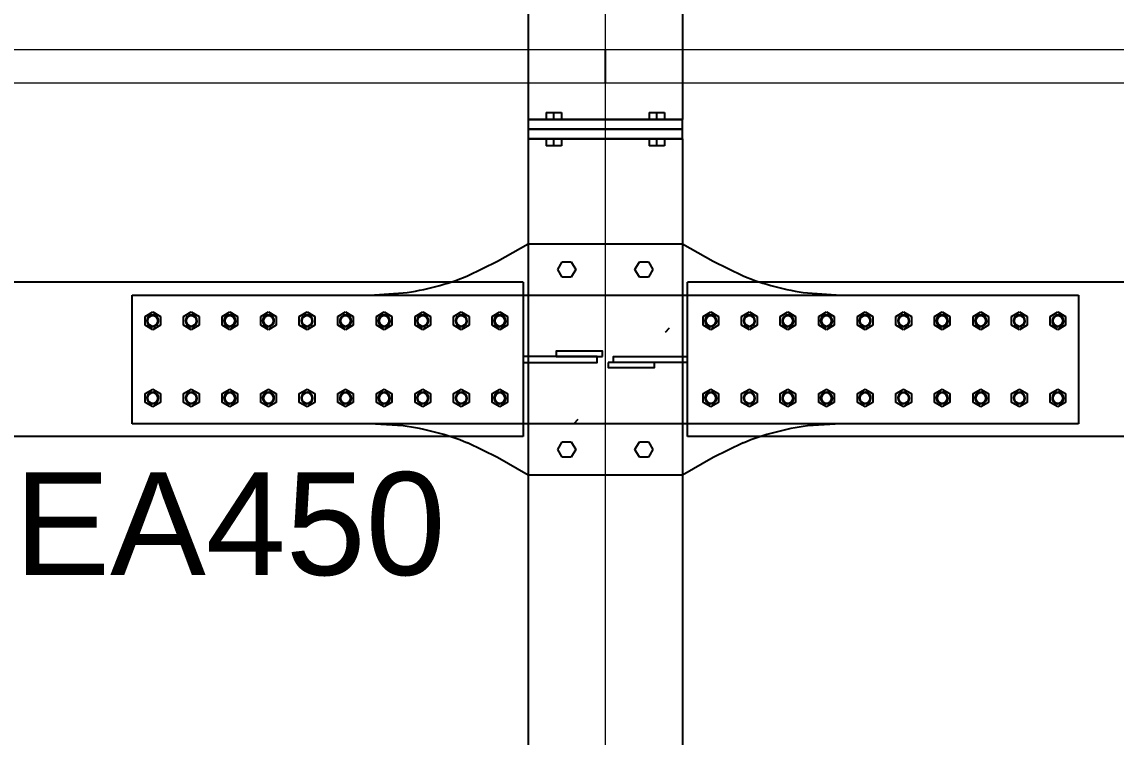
# Model space of a CAD drawing. Extents: x 7536 to 102814, y -9868 to 35131.
# Drawn here: x 80198 to 82326, y 29118 to 30509 of the extents above; entities that cross this region are included whole.
import ezdxf
from ezdxf.enums import TextEntityAlignment as Align

# ---------------------------------------------------------------- set-up
doc = ezdxf.new("R2010")
doc.units = 0
doc.header["$LTSCALE"] = 0.4
doc.linetypes.add('Grid Line', pattern=[3.33375, 1.905, -0.47625, 0.47625, -0.47625])
doc.layers.get('0').update_dxf_attribs({"color": 255})
for name, color, linetype, lineweight in [('0-1', 7, 'Continuous', 5), ('E_COLUMNAS-1', 1, 'Continuous', 25), ('E_EJES-1', 8, 'Grid Line', 9), ('E_TEXTO', 3, 'Continuous', 9)]:
    doc.layers.add(name, color=color, linetype=linetype, lineweight=lineweight)
doc.layers.add('P-PLATINA', color=6, linetype='Continuous')
doc.layers.add('VIGAS', color=8, linetype='Continuous')
doc.styles.add('VERDANA', font='arial.ttf')

msp = doc.modelspace()

# ---------------------------------------------------------------- hatches: boundary and pattern name
at = {"layer": 'E_COLUMNAS-1'}
h = msp.add_hatch(dxfattribs=at)
h.set_pattern_fill('', color=256, scale=70, style=0, pattern_type=0)
h.set_pattern_definition([(45, (81207.36, 29978.05), (-157.15, 157.15), [])])
h.paths.add_polyline_path([(81457.4, 29978.1), (81207.4, 29978.1), (81207.4, 29728.1), (81457.4, 29728.1)])
h.paths.add_polyline_path([(81215.4, 29736.1), (81215.4, 29970.1), (81449.4, 29970.1), (81449.4, 29736.1)])

# ---------------------------------------------------------------- linework, layer by layer
at = {"color": 1, "linetype": 'Continuous'}
for centre, radius, start, end in [((80874.6, 30477.5), 500, 277.4362, 292.3087), ((81790.1, 30477.5), 500, 247.6914, 262.5638), ((80452.3, 29927.5), 11.5, 18, 198), ((80452.3, 29927.5), 10, 90, 270), ((80452.3, 29927.5), 10, 270, 90), ((80527.3, 29927.5), 11.5, 18, 198), ((80527.3, 29927.5), 10, 90, 270), ((80527.3, 29927.5), 10, 270, 90), ((80602.3, 29927.5), 11.5, 18, 198), ((80602.3, 29927.5), 10, 90, 270), ((80602.3, 29927.5), 10, 270, 90), ((80677.3, 29927.5), 11.5, 18, 198), ((80677.3, 29927.5), 10, 90, 270), ((80677.3, 29927.5), 10, 270, 90), ((80752.3, 29927.5), 11.5, 18, 198), ((80752.3, 29927.5), 10, 90, 270), ((80752.3, 29927.5), 10, 270, 90), ((80827.3, 29927.5), 11.5, 18, 198), ((80827.3, 29927.5), 10, 90, 270), ((80827.3, 29927.5), 10, 270, 90), ((80902.3, 29927.5), 11.5, 18, 198), ((80902.3, 29927.5), 10, 90, 270), ((80902.3, 29927.5), 10, 270, 90), ((80977.3, 29927.5), 11.5, 18, 198), ((80977.3, 29927.5), 10, 90, 270), ((80977.3, 29927.5), 10, 270, 90), ((81052.3, 29927.5), 11.5, 18, 198), ((81052.3, 29927.5), 10, 90, 270), ((81052.3, 29927.5), 10, 270, 90), ((81127.3, 29927.5), 11.5, 18, 198), ((81127.3, 29927.5), 10, 90, 270), ((81127.3, 29927.5), 10, 270, 90), ((81537.4, 29927.5), 11.5, 18, 198), ((81537.4, 29927.5), 10, 90, 270), ((81537.4, 29927.5), 10, 270, 90), ((81612.4, 29927.5), 11.5, 18, 198), ((81612.4, 29927.5), 10, 90, 270), ((81612.4, 29927.5), 10, 270, 90), ((81687.4, 29927.5), 11.5, 18, 198), ((81687.4, 29927.5), 10, 90, 270), ((81687.4, 29927.5), 10, 270, 90), ((81762.4, 29927.5), 11.5, 18, 198), ((81762.4, 29927.5), 10, 90, 270), ((81762.4, 29927.5), 10, 270, 90), ((81837.4, 29927.5), 11.5, 18, 198), ((81837.4, 29927.5), 10, 90, 270), ((81837.4, 29927.5), 10, 270, 90), ((81912.4, 29927.5), 11.5, 18, 198), ((81912.4, 29927.5), 10, 90, 270), ((81912.4, 29927.5), 10, 270, 90), ((81987.4, 29927.5), 11.5, 18, 198), ((81987.4, 29927.5), 10, 90, 270), ((81987.4, 29927.5), 10, 270, 90), ((82062.4, 29927.5), 11.5, 18, 198), ((82062.4, 29927.5), 10, 90, 270), ((82062.4, 29927.5), 10, 270, 90), ((82137.4, 29927.5), 11.5, 18, 198), ((82137.4, 29927.5), 10, 90, 270), ((82137.4, 29927.5), 10, 270, 90), ((82212.4, 29927.5), 11.5, 18, 198), ((82212.4, 29927.5), 10, 90, 270), ((82212.4, 29927.5), 10, 270, 90), ((80452.3, 29927.5), 11.5, 198, 18), ((80527.3, 29927.5), 11.5, 198, 18), ((80602.3, 29927.5), 11.5, 198, 18), ((80677.3, 29927.5), 11.5, 198, 18), ((80752.3, 29927.5), 11.5, 198, 18), ((80827.3, 29927.5), 11.5, 198, 18), ((80902.3, 29927.5), 11.5, 198, 18), ((80977.3, 29927.5), 11.5, 198, 18), ((81052.3, 29927.5), 11.5, 198, 18), ((81127.3, 29927.5), 11.5, 198, 18), ((81537.4, 29927.5), 11.5, 198, 18), ((81612.4, 29927.5), 11.5, 198, 18), ((81687.4, 29927.5), 11.5, 198, 18), ((81762.4, 29927.5), 11.5, 198, 18), ((81837.4, 29927.5), 11.5, 198, 18), ((81912.4, 29927.5), 11.5, 198, 18), ((81987.4, 29927.5), 11.5, 198, 18), ((82062.4, 29927.5), 11.5, 198, 18), ((82137.4, 29927.5), 11.5, 198, 18), ((82212.4, 29927.5), 11.5, 198, 18), ((80452.3, 29777.5), 11.5, 18, 198), ((80452.3, 29777.5), 10, 90, 270), ((80452.3, 29777.5), 10, 270, 90), ((80527.3, 29777.5), 11.5, 18, 198), ((80527.3, 29777.5), 10, 90, 270), ((80527.3, 29777.5), 10, 270, 90), ((80602.3, 29777.5), 11.5, 18, 198), ((80602.3, 29777.5), 10, 90, 270), ((80602.3, 29777.5), 10, 270, 90), ((80677.3, 29777.5), 11.5, 18, 198), ((80677.3, 29777.5), 10, 90, 270), ((80677.3, 29777.5), 10, 270, 90), ((80752.3, 29777.5), 11.5, 18, 198), ((80752.3, 29777.5), 10, 90, 270), ((80752.3, 29777.5), 10, 270, 90), ((80827.3, 29777.5), 11.5, 18, 198), ((80827.3, 29777.5), 10, 90, 270), ((80827.3, 29777.5), 10, 270, 90), ((80902.3, 29777.5), 11.5, 18, 198), ((80902.3, 29777.5), 10, 90, 270), ((80902.3, 29777.5), 10, 270, 90), ((80977.3, 29777.5), 11.5, 18, 198), ((80977.3, 29777.5), 10, 90, 270), ((80977.3, 29777.5), 10, 270, 90), ((81052.3, 29777.5), 11.5, 18, 198), ((81052.3, 29777.5), 10, 90, 270), ((81052.3, 29777.5), 10, 270, 90), ((81127.3, 29777.5), 11.5, 18, 198), ((81127.3, 29777.5), 10, 90, 270), ((81127.3, 29777.5), 10, 270, 90), ((81537.4, 29777.5), 11.5, 18, 198), ((81537.4, 29777.5), 10, 90, 270), ((81537.4, 29777.5), 10, 270, 90), ((81612.4, 29777.5), 11.5, 18, 198), ((81612.4, 29777.5), 10, 90, 270), ((81612.4, 29777.5), 10, 270, 90), ((81687.4, 29777.5), 11.5, 18, 198), ((81687.4, 29777.5), 10, 90, 270), ((81687.4, 29777.5), 10, 270, 90), ((81762.4, 29777.5), 11.5, 18, 198), ((81762.4, 29777.5), 10, 90, 270), ((81762.4, 29777.5), 10, 270, 90), ((81837.4, 29777.5), 11.5, 18, 198), ((81837.4, 29777.5), 10, 90, 270), ((81837.4, 29777.5), 10, 270, 90), ((81912.4, 29777.5), 11.5, 18, 198), ((81912.4, 29777.5), 10, 90, 270), ((81912.4, 29777.5), 10, 270, 90), ((81987.4, 29777.5), 11.5, 18, 198), ((81987.4, 29777.5), 10, 90, 270), ((81987.4, 29777.5), 10, 270, 90), ((82062.4, 29777.5), 11.5, 18, 198), ((82062.4, 29777.5), 10, 90, 270), ((82062.4, 29777.5), 10, 270, 90), ((82137.4, 29777.5), 11.5, 18, 198), ((82137.4, 29777.5), 10, 90, 270), ((82137.4, 29777.5), 10, 270, 90), ((82212.4, 29777.5), 11.5, 18, 198), ((82212.4, 29777.5), 10, 90, 270), ((82212.4, 29777.5), 10, 270, 90), ((80452.3, 29777.5), 11.5, 198, 18), ((80527.3, 29777.5), 11.5, 198, 18), ((80602.3, 29777.5), 11.5, 198, 18), ((80677.3, 29777.5), 11.5, 198, 18), ((80752.3, 29777.5), 11.5, 198, 18), ((80827.3, 29777.5), 11.5, 198, 18), ((80902.3, 29777.5), 11.5, 198, 18), ((80977.3, 29777.5), 11.5, 198, 18), ((81052.3, 29777.5), 11.5, 198, 18), ((81127.3, 29777.5), 11.5, 198, 18), ((81537.4, 29777.5), 11.5, 198, 18), ((81612.4, 29777.5), 11.5, 198, 18), ((81687.4, 29777.5), 11.5, 198, 18), ((81762.4, 29777.5), 11.5, 198, 18), ((81837.4, 29777.5), 11.5, 198, 18), ((81912.4, 29777.5), 11.5, 198, 18), ((81987.4, 29777.5), 11.5, 198, 18), ((82062.4, 29777.5), 11.5, 198, 18), ((82137.4, 29777.5), 11.5, 198, 18), ((82212.4, 29777.5), 11.5, 198, 18), ((80874.6, 29227.5), 500, 67.6913, 82.5638), ((81790.1, 29227.5), 500, 97.4362, 112.3087)]:
    msp.add_arc(centre, radius, start, end, dxfattribs=at)
at = {"layer": '0-1', "color": 8}
for p, q in [((81182.4, 30454.2), (78952.6, 30454.2)), ((81332.4, 30454.2), (81182.4, 30454.2)), ((81482.4, 30454.2), (81332.4, 30454.2)), ((83827.4, 30454.2), (81482.4, 30454.2)), ((81182.4, 30389.2), (78952.6, 30389.2)), ((81332.4, 30389.2), (81182.4, 30389.2)), ((81482.4, 30389.2), (81332.4, 30389.2)), ((83827.4, 30389.2), (81482.4, 30389.2))]:
    msp.add_line(p, q, dxfattribs=at)
at = {"layer": 'E_EJES-1'}
msp.add_line((81332.4, 3740.4), (81332.4, 34230.5), dxfattribs=at)
at = {"layer": 'P-PLATINA'}
for points in [[(81172.3, 29846.8), (81316.6, 29846.8), (81316.6, 29858.3), (81172.3, 29858.3)], [(81492.4, 29846.8), (81348.1, 29846.8), (81348.1, 29858.3), (81492.4, 29858.3)]]:
    msp.add_lwpolyline(points, dxfattribs=at)
for points in [[(81326.6, 29858.3), (81326.6, 29868.3), (81236.6, 29868.3), (81236.6, 29858.3)], [(81338.1, 29846.8), (81338.1, 29836.8), (81428.1, 29836.8), (81428.1, 29846.8)]]:
    msp.add_lwpolyline(points, close=True, dxfattribs=at)
at = {"layer": 'VIGAS'}
for p, q in [((81182.4, 30772.2), (81182.4, 30319)), ((81482.4, 30772.2), (81482.4, 30319)), ((81332.4, 30389.2), (81332.4, 30454.2)), ((81332.4, 30389.2), (81332.4, 30454.2)), ((81217.4, 30332.2), (81247.4, 30332.2)), ((81217.4, 30332.2), (81217.4, 30319)), ((81232.4, 30319), (81232.4, 30332.2)), ((81247.4, 30332.2), (81247.4, 30319)), ((81417.4, 30332.2), (81447.4, 30332.2)), ((81417.4, 30332.2), (81417.4, 30319)), ((81432.4, 30319), (81432.4, 30332.2)), ((81447.4, 30332.2), (81447.4, 30319)), ((81182.4, 30319), (81482.4, 30319)), ((81482.4, 30319), (81182.4, 30319)), ((81182.4, 30319), (81182.4, 30300)), ((81482.4, 30300), (81182.4, 30300)), ((81182.4, 30300), (81182.4, 30281)), ((81182.4, 30300), (81482.4, 30300)), ((81482.4, 30300), (81482.4, 30319)), ((81482.4, 30281), (81482.4, 30300)), ((81182.4, 30281), (81182.4, 30077.5)), ((81482.4, 30281), (81182.4, 30281)), ((81182.4, 30281), (81482.4, 30281)), ((81217.4, 30281), (81217.4, 30267.8)), ((81232.4, 30267.8), (81232.4, 30281)), ((81247.4, 30281), (81247.4, 30267.8)), ((81417.4, 30281), (81417.4, 30267.8)), ((81432.4, 30267.8), (81432.4, 30281)), ((81447.4, 30281), (81447.4, 30267.8)), ((81482.4, 30281), (81482.4, 30077.5)), ((81247.4, 30267.8), (81217.4, 30267.8)), ((81447.4, 30267.8), (81417.4, 30267.8)), ((81122.6, 30043.4), (81182.4, 30077.5)), ((81182.4, 30077.5), (81182.4, 29627.5)), ((81182.4, 30077.5), (81482.4, 30077.5)), ((81482.4, 30077.5), (81482.4, 29627.5)), ((81482.4, 30077.5), (81542.1, 30043.4)), ((81064.4, 30015), (81122.6, 30043.4)), ((81542.1, 30043.4), (81600.3, 30015)), ((81240, 30027.5), (81248.7, 30042.5)), ((81248.7, 30012.5), (81240, 30027.5)), ((81248.7, 30042.5), (81266, 30042.5)), ((81266, 30042.5), (81274.7, 30027.5)), ((81274.7, 30027.5), (81266, 30012.5)), ((81390, 30027.5), (81398.7, 30042.5)), ((81398.7, 30012.5), (81390, 30027.5)), ((81398.7, 30042.5), (81416, 30042.5)), ((81416, 30042.5), (81424.7, 30027.5)), ((81424.7, 30027.5), (81416, 30012.5)), ((81027.4, 30002.5), (78832.4, 30002.5)), ((81172.3, 30002.5), (81027.4, 30002.5)), ((81172.3, 30002.5), (81172.3, 29702.5)), ((81266, 30012.5), (81248.7, 30012.5)), ((81416, 30012.5), (81398.7, 30012.5)), ((81492.4, 29702.5), (81492.4, 30002.5)), ((81637.3, 30002.5), (81492.4, 30002.5)), ((85337.1, 30002.6), (81637.3, 30002.5)), ((80874.6, 29977.5), (80939.3, 29981.8)), ((81725.4, 29981.8), (81790.1, 29977.5)), ((80412.3, 29977.5), (82252.4, 29977.5)), ((80412.3, 29727.5), (80412.3, 29977.5)), ((80412.3, 29977.5), (80874.6, 29977.5)), ((80412.3, 29727.5), (80412.3, 29977.5)), ((81790.1, 29977.5), (82252.4, 29977.5)), ((82252.4, 29977.5), (82252.4, 29727.5)), ((82252.4, 29977.5), (82252.4, 29727.5)), ((80437.3, 29936.2), (80452.3, 29944.9)), ((80452.3, 29944.9), (80467.3, 29936.2)), ((80512.3, 29936.2), (80527.3, 29944.9)), ((80527.3, 29944.9), (80542.3, 29936.2)), ((80587.3, 29936.2), (80602.3, 29944.9)), ((80602.3, 29944.9), (80617.3, 29936.2)), ((80662.3, 29936.2), (80677.3, 29944.9)), ((80677.3, 29944.9), (80692.3, 29936.2)), ((80737.3, 29936.2), (80752.3, 29944.9)), ((80752.3, 29944.9), (80767.3, 29936.2)), ((80812.3, 29936.2), (80827.3, 29944.9)), ((80827.3, 29944.9), (80842.3, 29936.2)), ((80887.3, 29936.2), (80902.3, 29944.9)), ((80902.3, 29944.9), (80917.3, 29936.2)), ((80962.3, 29936.2), (80977.3, 29944.9)), ((80977.3, 29944.9), (80992.3, 29936.2)), ((81037.3, 29936.2), (81052.3, 29944.9)), ((81052.3, 29944.9), (81067.3, 29936.2)), ((81112.3, 29936.2), (81127.3, 29944.9)), ((81127.3, 29944.9), (81142.3, 29936.2)), ((81522.4, 29936.2), (81537.4, 29944.9)), ((81537.4, 29944.9), (81552.4, 29936.2)), ((81597.4, 29936.2), (81612.4, 29944.9)), ((81612.4, 29944.9), (81627.4, 29936.2)), ((81672.4, 29936.2), (81687.4, 29944.9)), ((81687.4, 29944.9), (81702.4, 29936.2)), ((81747.4, 29936.2), (81762.4, 29944.9)), ((81762.4, 29944.9), (81777.4, 29936.2)), ((81822.4, 29936.2), (81837.4, 29944.9)), ((81837.4, 29944.9), (81852.4, 29936.2)), ((81897.4, 29936.2), (81912.4, 29944.9)), ((81912.4, 29944.9), (81927.4, 29936.2)), ((81972.4, 29936.2), (81987.4, 29944.9)), ((81987.4, 29944.9), (82002.4, 29936.2)), ((82047.4, 29936.2), (82062.4, 29944.9)), ((82062.4, 29944.9), (82077.4, 29936.2)), ((82122.4, 29936.2), (82137.4, 29944.9)), ((82137.4, 29944.9), (82152.4, 29936.2)), ((82197.4, 29936.2), (82212.4, 29944.9)), ((82212.4, 29944.9), (82227.4, 29936.2)), ((80437.3, 29918.9), (80437.3, 29936.2)), ((80452.3, 29910.2), (80437.3, 29918.9)), ((80467.3, 29918.9), (80452.3, 29910.2)), ((80467.3, 29936.2), (80467.3, 29918.9)), ((80512.3, 29918.9), (80512.3, 29936.2)), ((80527.3, 29910.2), (80512.3, 29918.9)), ((80542.3, 29918.9), (80527.3, 29910.2)), ((80542.3, 29936.2), (80542.3, 29918.9)), ((80587.3, 29918.9), (80587.3, 29936.2)), ((80602.3, 29910.2), (80587.3, 29918.9)), ((80617.3, 29918.9), (80602.3, 29910.2)), ((80617.3, 29936.2), (80617.3, 29918.9)), ((80662.3, 29918.9), (80662.3, 29936.2)), ((80677.3, 29910.2), (80662.3, 29918.9)), ((80692.3, 29918.9), (80677.3, 29910.2)), ((80692.3, 29936.2), (80692.3, 29918.9)), ((80737.3, 29918.9), (80737.3, 29936.2)), ((80752.3, 29910.2), (80737.3, 29918.9)), ((80767.3, 29918.9), (80752.3, 29910.2)), ((80767.3, 29936.2), (80767.3, 29918.9)), ((80812.3, 29918.9), (80812.3, 29936.2)), ((80827.3, 29910.2), (80812.3, 29918.9)), ((80842.3, 29918.9), (80827.3, 29910.2)), ((80842.3, 29936.2), (80842.3, 29918.9)), ((80887.3, 29918.9), (80887.3, 29936.2)), ((80902.3, 29910.2), (80887.3, 29918.9)), ((80917.3, 29918.9), (80902.3, 29910.2)), ((80917.3, 29936.2), (80917.3, 29918.9)), ((80962.3, 29918.9), (80962.3, 29936.2)), ((80977.3, 29910.2), (80962.3, 29918.9)), ((80992.3, 29918.9), (80977.3, 29910.2)), ((80992.3, 29936.2), (80992.3, 29918.9)), ((81037.3, 29918.9), (81037.3, 29936.2)), ((81052.3, 29910.2), (81037.3, 29918.9)), ((81067.3, 29918.9), (81052.3, 29910.2)), ((81067.3, 29936.2), (81067.3, 29918.9)), ((81112.3, 29918.9), (81112.3, 29936.2)), ((81127.3, 29910.2), (81112.3, 29918.9)), ((81142.3, 29918.9), (81127.3, 29910.2)), ((81142.3, 29936.2), (81142.3, 29918.9)), ((81522.4, 29918.9), (81522.4, 29936.2)), ((81537.4, 29910.2), (81522.4, 29918.9)), ((81552.4, 29918.9), (81537.4, 29910.2)), ((81552.4, 29936.2), (81552.4, 29918.9)), ((81597.4, 29918.9), (81597.4, 29936.2)), ((81612.4, 29910.2), (81597.4, 29918.9)), ((81627.4, 29918.9), (81612.4, 29910.2)), ((81627.4, 29936.2), (81627.4, 29918.9)), ((81672.4, 29918.9), (81672.4, 29936.2)), ((81687.4, 29910.2), (81672.4, 29918.9)), ((81702.4, 29918.9), (81687.4, 29910.2)), ((81702.4, 29936.2), (81702.4, 29918.9)), ((81747.4, 29918.9), (81747.4, 29936.2)), ((81762.4, 29910.2), (81747.4, 29918.9)), ((81777.4, 29918.9), (81762.4, 29910.2)), ((81777.4, 29936.2), (81777.4, 29918.9)), ((81822.4, 29918.9), (81822.4, 29936.2)), ((81837.4, 29910.2), (81822.4, 29918.9)), ((81852.4, 29918.9), (81837.4, 29910.2)), ((81852.4, 29936.2), (81852.4, 29918.9)), ((81897.4, 29918.9), (81897.4, 29936.2)), ((81912.4, 29910.2), (81897.4, 29918.9)), ((81927.4, 29918.9), (81912.4, 29910.2)), ((81927.4, 29936.2), (81927.4, 29918.9)), ((81972.4, 29918.9), (81972.4, 29936.2)), ((81987.4, 29910.2), (81972.4, 29918.9)), ((82002.4, 29918.9), (81987.4, 29910.2)), ((82002.4, 29936.2), (82002.4, 29918.9)), ((82047.4, 29918.9), (82047.4, 29936.2)), ((82062.4, 29910.2), (82047.4, 29918.9)), ((82077.4, 29918.9), (82062.4, 29910.2)), ((82077.4, 29936.2), (82077.4, 29918.9)), ((82122.4, 29918.9), (82122.4, 29936.2)), ((82137.4, 29910.2), (82122.4, 29918.9)), ((82152.4, 29918.9), (82137.4, 29910.2)), ((82152.4, 29936.2), (82152.4, 29918.9)), ((82197.4, 29918.9), (82197.4, 29936.2)), ((82212.4, 29910.2), (82197.4, 29918.9)), ((82227.4, 29918.9), (82212.4, 29910.2)), ((82227.4, 29936.2), (82227.4, 29918.9)), ((80437.3, 29786.2), (80452.3, 29794.9)), ((80452.3, 29794.9), (80467.3, 29786.2)), ((80512.3, 29786.2), (80527.3, 29794.9)), ((80527.3, 29794.9), (80542.3, 29786.2)), ((80587.3, 29786.2), (80602.3, 29794.9)), ((80602.3, 29794.9), (80617.3, 29786.2)), ((80662.3, 29786.2), (80677.3, 29794.9)), ((80677.3, 29794.9), (80692.3, 29786.2)), ((80737.3, 29786.2), (80752.3, 29794.9)), ((80752.3, 29794.9), (80767.3, 29786.2)), ((80812.3, 29786.2), (80827.3, 29794.9)), ((80827.3, 29794.9), (80842.3, 29786.2)), ((80887.3, 29786.2), (80902.3, 29794.9)), ((80902.3, 29794.9), (80917.3, 29786.2)), ((80962.3, 29786.2), (80977.3, 29794.9)), ((80977.3, 29794.9), (80992.3, 29786.2)), ((81037.3, 29786.2), (81052.3, 29794.9)), ((81052.3, 29794.9), (81067.3, 29786.2)), ((81112.3, 29786.2), (81127.3, 29794.9)), ((81127.3, 29794.9), (81142.3, 29786.2)), ((81522.4, 29786.2), (81537.4, 29794.9)), ((81537.4, 29794.9), (81552.4, 29786.2)), ((81597.4, 29786.2), (81612.4, 29794.9)), ((81612.4, 29794.9), (81627.4, 29786.2)), ((81672.4, 29786.2), (81687.4, 29794.9)), ((81687.4, 29794.9), (81702.4, 29786.2)), ((81747.4, 29786.2), (81762.4, 29794.9)), ((81762.4, 29794.9), (81777.4, 29786.2)), ((81822.4, 29786.2), (81837.4, 29794.9)), ((81837.4, 29794.9), (81852.4, 29786.2)), ((81897.4, 29786.2), (81912.4, 29794.9)), ((81912.4, 29794.9), (81927.4, 29786.2)), ((81972.4, 29786.2), (81987.4, 29794.9)), ((81987.4, 29794.9), (82002.4, 29786.2)), ((82047.4, 29786.2), (82062.4, 29794.9)), ((82062.4, 29794.9), (82077.4, 29786.2)), ((82122.4, 29786.2), (82137.4, 29794.9)), ((82137.4, 29794.9), (82152.4, 29786.2)), ((82197.4, 29786.2), (82212.4, 29794.9)), ((82212.4, 29794.9), (82227.4, 29786.2)), ((80437.3, 29768.9), (80437.3, 29786.2)), ((80452.3, 29760.2), (80437.3, 29768.9)), ((80467.3, 29768.9), (80452.3, 29760.2)), ((80467.3, 29786.2), (80467.3, 29768.9)), ((80512.3, 29768.9), (80512.3, 29786.2)), ((80527.3, 29760.2), (80512.3, 29768.9)), ((80542.3, 29768.9), (80527.3, 29760.2)), ((80542.3, 29786.2), (80542.3, 29768.9)), ((80587.3, 29768.9), (80587.3, 29786.2)), ((80602.3, 29760.2), (80587.3, 29768.9)), ((80617.3, 29768.9), (80602.3, 29760.2)), ((80617.3, 29786.2), (80617.3, 29768.9)), ((80662.3, 29768.9), (80662.3, 29786.2)), ((80677.3, 29760.2), (80662.3, 29768.9)), ((80692.3, 29768.9), (80677.3, 29760.2)), ((80692.3, 29786.2), (80692.3, 29768.9)), ((80737.3, 29768.9), (80737.3, 29786.2)), ((80752.3, 29760.2), (80737.3, 29768.9)), ((80767.3, 29768.9), (80752.3, 29760.2)), ((80767.3, 29786.2), (80767.3, 29768.9)), ((80812.3, 29768.9), (80812.3, 29786.2)), ((80827.3, 29760.2), (80812.3, 29768.9)), ((80842.3, 29768.9), (80827.3, 29760.2)), ((80842.3, 29786.2), (80842.3, 29768.9)), ((80887.3, 29768.9), (80887.3, 29786.2)), ((80902.3, 29760.2), (80887.3, 29768.9)), ((80917.3, 29768.9), (80902.3, 29760.2)), ((80917.3, 29786.2), (80917.3, 29768.9)), ((80962.3, 29768.9), (80962.3, 29786.2)), ((80977.3, 29760.2), (80962.3, 29768.9)), ((80992.3, 29768.9), (80977.3, 29760.2)), ((80992.3, 29786.2), (80992.3, 29768.9)), ((81037.3, 29768.9), (81037.3, 29786.2)), ((81052.3, 29760.2), (81037.3, 29768.9)), ((81067.3, 29768.9), (81052.3, 29760.2)), ((81067.3, 29786.2), (81067.3, 29768.9)), ((81112.3, 29768.9), (81112.3, 29786.2)), ((81127.3, 29760.2), (81112.3, 29768.9)), ((81142.3, 29768.9), (81127.3, 29760.2)), ((81142.3, 29786.2), (81142.3, 29768.9)), ((81522.4, 29768.9), (81522.4, 29786.2)), ((81537.4, 29760.2), (81522.4, 29768.9)), ((81552.4, 29768.9), (81537.4, 29760.2)), ((81552.4, 29786.2), (81552.4, 29768.9)), ((81597.4, 29768.9), (81597.4, 29786.2)), ((81612.4, 29760.2), (81597.4, 29768.9)), ((81627.4, 29768.9), (81612.4, 29760.2)), ((81627.4, 29786.2), (81627.4, 29768.9)), ((81672.4, 29768.9), (81672.4, 29786.2)), ((81687.4, 29760.2), (81672.4, 29768.9)), ((81702.4, 29768.9), (81687.4, 29760.2)), ((81702.4, 29786.2), (81702.4, 29768.9)), ((81747.4, 29768.9), (81747.4, 29786.2)), ((81762.4, 29760.2), (81747.4, 29768.9)), ((81777.4, 29768.9), (81762.4, 29760.2)), ((81777.4, 29786.2), (81777.4, 29768.9)), ((81822.4, 29768.9), (81822.4, 29786.2)), ((81837.4, 29760.2), (81822.4, 29768.9)), ((81852.4, 29768.9), (81837.4, 29760.2)), ((81852.4, 29786.2), (81852.4, 29768.9)), ((81897.4, 29768.9), (81897.4, 29786.2)), ((81912.4, 29760.2), (81897.4, 29768.9)), ((81927.4, 29768.9), (81912.4, 29760.2)), ((81927.4, 29786.2), (81927.4, 29768.9)), ((81972.4, 29768.9), (81972.4, 29786.2)), ((81987.4, 29760.2), (81972.4, 29768.9)), ((82002.4, 29768.9), (81987.4, 29760.2)), ((82002.4, 29786.2), (82002.4, 29768.9)), ((82047.4, 29768.9), (82047.4, 29786.2)), ((82062.4, 29760.2), (82047.4, 29768.9)), ((82077.4, 29768.9), (82062.4, 29760.2)), ((82077.4, 29786.2), (82077.4, 29768.9)), ((82122.4, 29768.9), (82122.4, 29786.2)), ((82137.4, 29760.2), (82122.4, 29768.9)), ((82152.4, 29768.9), (82137.4, 29760.2)), ((82152.4, 29786.2), (82152.4, 29768.9)), ((82197.4, 29768.9), (82197.4, 29786.2)), ((82212.4, 29760.2), (82197.4, 29768.9)), ((82227.4, 29768.9), (82212.4, 29760.2)), ((82227.4, 29786.2), (82227.4, 29768.9)), ((82252.4, 29727.5), (80412.3, 29727.5)), ((80874.6, 29727.5), (80412.3, 29727.5)), ((80939.3, 29723.3), (80874.6, 29727.5)), ((81790.1, 29727.5), (81725.4, 29723.3)), ((82252.4, 29727.5), (81790.1, 29727.5)), ((81027.4, 29702.5), (78832.4, 29702.5)), ((81172.3, 29702.5), (81027.4, 29702.5)), ((81637.3, 29702.5), (81492.4, 29702.5)), ((85202.6, 29702.6), (81637.3, 29702.5)), ((81122.6, 29661.7), (81064.4, 29690.1)), ((81240, 29677.5), (81248.7, 29692.5)), ((81248.7, 29692.5), (81266, 29692.5)), ((81266, 29692.5), (81274.7, 29677.5)), ((81390, 29677.5), (81398.7, 29692.5)), ((81398.7, 29692.5), (81416, 29692.5)), ((81416, 29692.5), (81424.7, 29677.5)), ((81600.3, 29690.1), (81542.1, 29661.7)), ((81182.4, 29627.5), (81122.6, 29661.7)), ((81248.7, 29662.5), (81240, 29677.5)), ((81266, 29662.5), (81248.7, 29662.5)), ((81274.7, 29677.5), (81266, 29662.5)), ((81398.7, 29662.5), (81390, 29677.5)), ((81416, 29662.5), (81398.7, 29662.5)), ((81424.7, 29677.5), (81416, 29662.5)), ((81542.1, 29661.7), (81482.4, 29627.5)), ((81182.4, 29627.5), (81182.4, 28419.2)), ((81482.4, 29627.5), (81182.4, 29627.5)), ((81482.4, 29627.5), (81482.4, 28470.7))]:
    msp.add_line(p, q, dxfattribs=at)

# ---------------------------------------------------------------- texts
at = {"layer": 'E_TEXTO', "style": 'VERDANA'}
msp.add_text('b/906-HEA450', height=200, dxfattribs=at).set_placement((80105.4, 29433.4), align=Align.CENTER)

doc.saveas('drawing.dxf')
